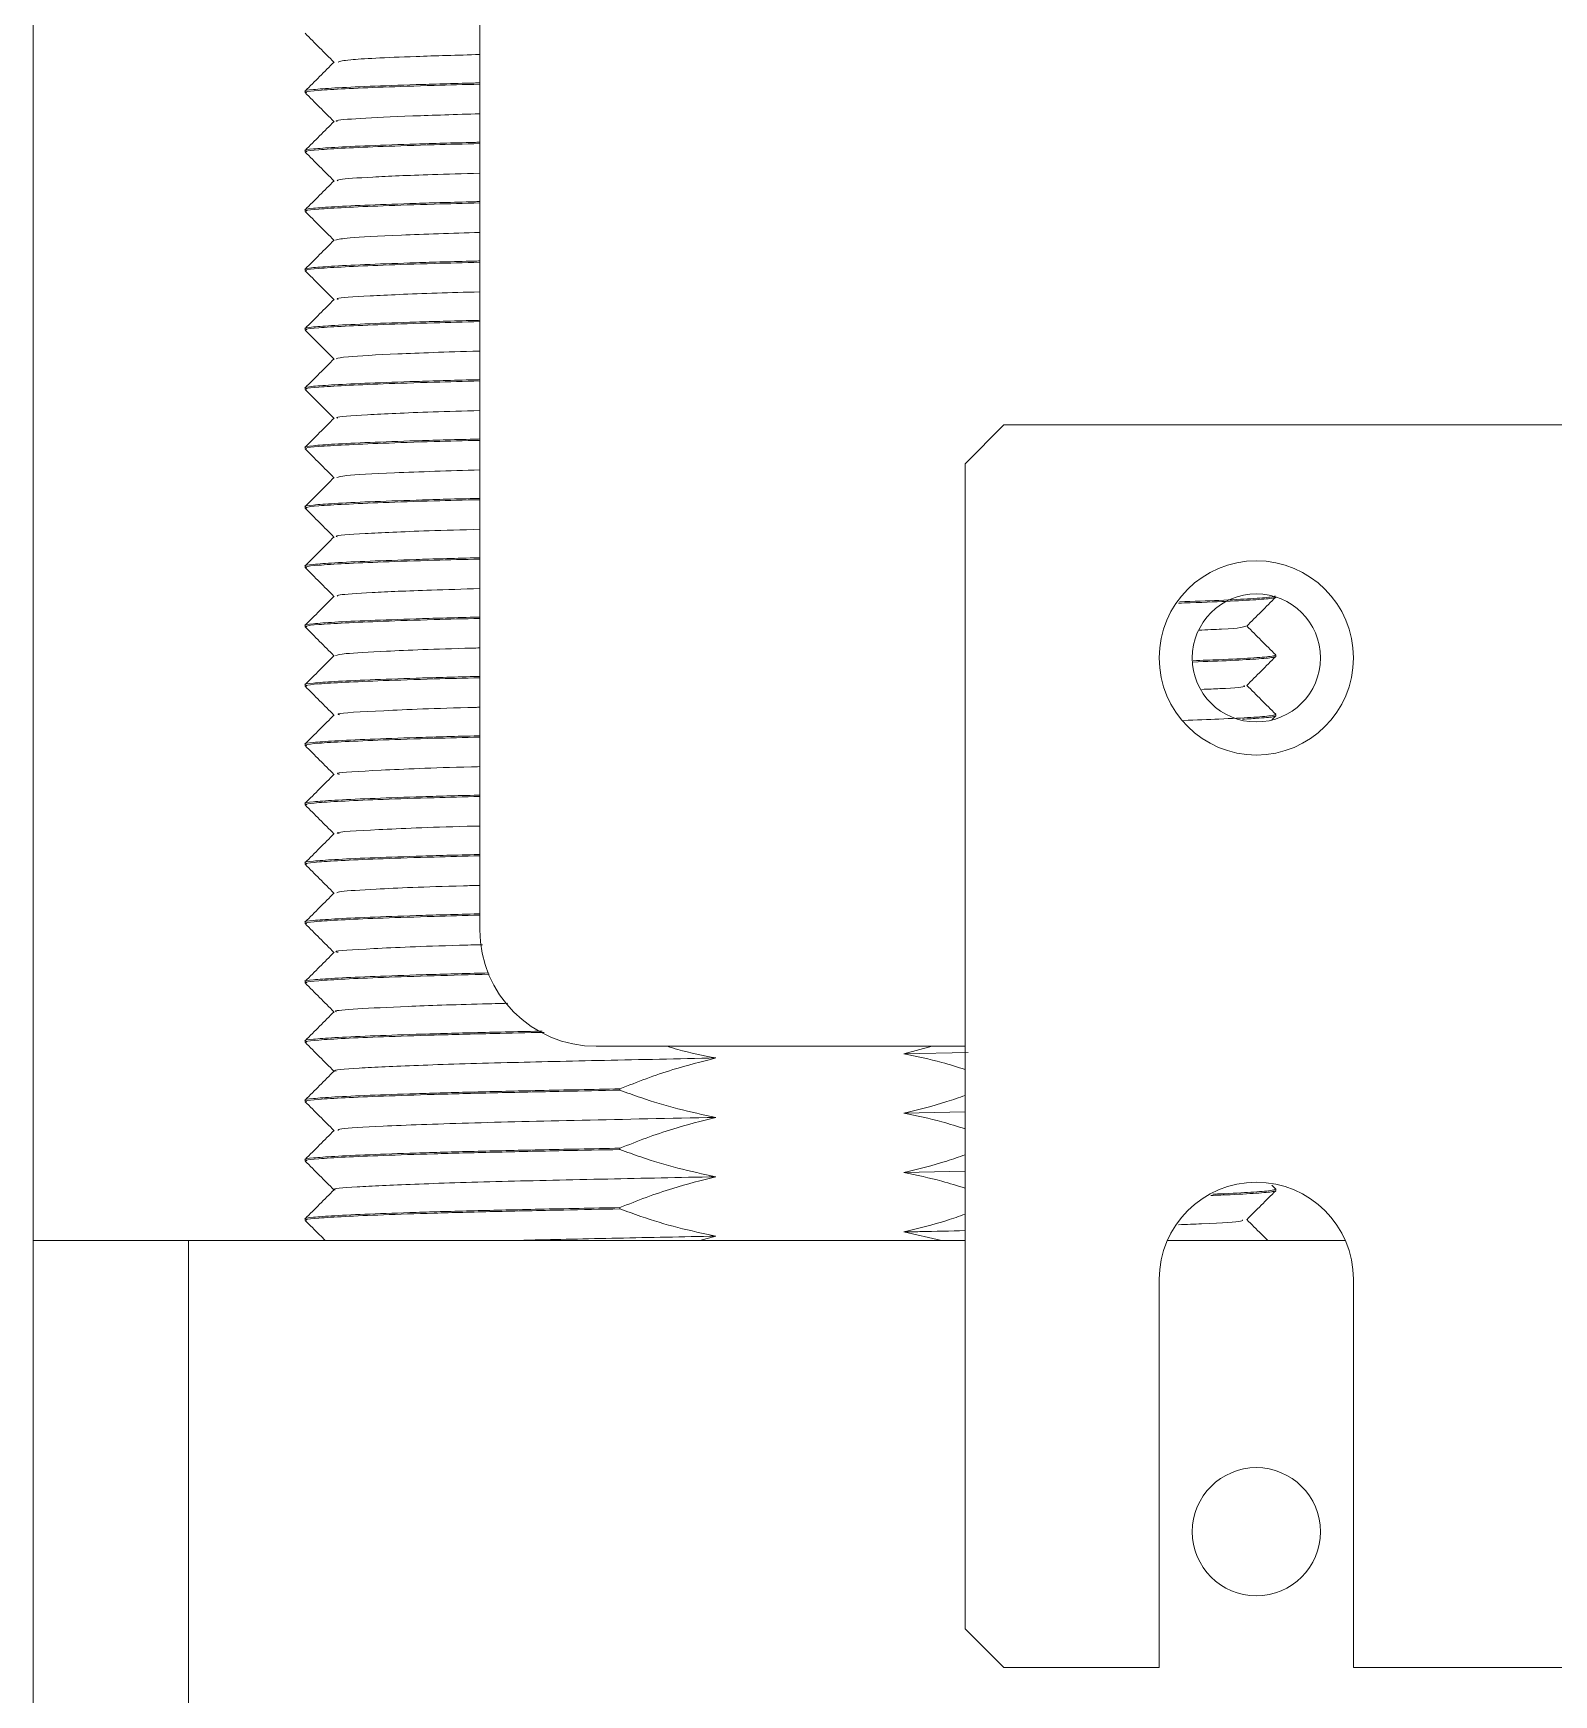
# Model space of a CAD drawing. Extents: x 500 to 100500, y -14500 to 21140.
# Drawn here: x 12721.71 to 12760.87, y -6887.74 to -6844.95 of the extents above; entities that cross this region are included whole.
import ezdxf

# ---------------------------------------------------------------- set-up
doc = ezdxf.new("R2010")
doc.units = 0
doc.linetypes.add('SLD-Solid', pattern=[0])
doc.layers.add('M06SMMF-001B', color=7, linetype='CONTINUOUS')
doc.layers.add('MODEL', color=7, linetype='SLD-Solid', lineweight=15)

# ---------------------------------------------------------------- blocks, each defined once
blk = doc.blocks.new('KA$Cc1652419')
at = {"layer": 'MODEL'}
for p, q in [((206.5, 68.6), (206.5, 182.6)), ((218, 182.6), (218, 60.6)), ((211, 90.158), (211, 90.192)), ((211, 88.63), (211, 88.664)), ((211, 87.101), (211, 87.135)), ((211, 85.573), (211, 85.607)), ((211, 84.045), (211, 84.079)), ((211, 82.517), (211, 82.551)), ((193, 81.6), (90, 81.6)), ((194, 80.6), (193, 81.6)), ((211, 80.988), (211, 81.022)), ((194, 50.6), (194, 80.6)), ((211, 79.46), (211, 79.494)), ((211, 77.932), (211, 77.966)), ((186, 77.172), (186, 77.167)), ((211, 76.403), (211, 76.437)), ((186, 75.673), (186, 75.639)), ((211, 74.875), (211, 74.909)), ((186, 74.145), (186, 74.111)), ((186.002, 74.107), (186.105, 74.004)), ((211, 73.347), (211, 73.381)), ((211, 71.818), (211, 71.852)), ((211, 70.29), (211, 70.324)), ((211, 68.762), (211, 68.796)), ((211, 67.233), (211, 67.268)), ((203.5, 65.6), (194, 65.6)), ((195.575, 65.403), (194.846, 65.6)), ((211, 65.705), (211, 65.739)), ((193.919, 65.439), (195.575, 65.403)), ((202.892, 64.503), (202.892, 64.469)), ((211, 64.177), (211, 64.211)), ((194, 63.909), (195.575, 63.874)), ((202.892, 62.975), (202.892, 62.941)), ((211, 62.649), (211, 62.683)), ((194, 62.381), (195.575, 62.346)), ((186, 61.918), (186, 61.884)), ((186.103, 62.024), (186.002, 61.923)), ((202.892, 61.446), (202.892, 61.413)), ((194.61, 60.6), (195.575, 60.818)), ((211, 61.12), (211, 61.154)), ((184.209, 60.6), (188.791, 60.6)), ((194, 60.6), (214, 60.6)), ((200.419, 60.713), (200.835, 60.6)), ((214, 45.6), (214, 60.6)), ((214, 60.6), (218, 60.6)), ((218, 60.6), (218, 45.6)), ((184, 59.6), (184, 49.6)), ((189, 49.6), (189, 59.6)), ((193, 49.6), (194, 50.6)), ((184, 49.6), (144, 49.6)), ((193, 49.6), (189, 49.6))]:
    blk.add_line(p, q, dxfattribs=at)
for centre, radius in [((186.5, 75.6), 2.5), ((186.5, 75.6), 1.65), ((186.5, 53.1), 1.65)]:
    blk.add_circle(centre, radius, dxfattribs=at)
for centre, radius, start, end in [((203.5, 68.6), 3, 270, 0), ((186.5, 59.6), 2.5, 0, 180)]:
    blk.add_arc(centre, radius, start, end, dxfattribs=at)
for points, knots in [([(210.255, 90.939), (210.378, 91.063), (210.626, 91.31), (210.874, 91.558), (210.998, 91.683)], [0, 0, 0, 0, 0.497278, 1, 1, 1, 1]), ([(210.147, 90.944), (210.092, 90.963), (209.963, 91.007), (208.621, 91.076), (207.076, 91.12), (206.5, 91.137)], [0, 0, 0, 0, 0.320836, 0.747106, 1, 1, 1, 1]), ([(210.998, 90.196), (210.873, 90.321), (210.624, 90.57), (210.375, 90.819), (210.251, 90.944)], [0, 0, 0, 0, 0.500001, 1, 1, 1, 1]), ([(206.5, 90.406), (206.548, 90.405), (207.176, 90.391), (208.16, 90.361), (209.388, 90.318), (210.285, 90.275), (210.823, 90.233), (211.048, 90.208), (210.99, 90.193), (210.986, 90.192)], [0, 0, 0, 0, 0.016287, 0.21176, 0.401728, 0.597205, 0.787183, 0.982671, 1, 1, 1, 1]), ([(210.955, 90.158), (210.966, 90.163), (211.001, 90.182), (210.685, 90.213), (210.033, 90.255), (209.017, 90.298), (207.845, 90.338), (206.902, 90.362), (206.5, 90.372)], [0, 0, 0, 0, 0.082612, 0.272856, 0.468618, 0.658863, 0.854624, 1, 1, 1, 1]), ([(210.255, 89.411), (210.378, 89.534), (210.626, 89.782), (210.874, 90.03), (210.998, 90.155)], [0, 0, 0, 0, 0.497278, 1, 1, 1, 1]), ([(210.176, 89.415), (210.191, 89.421), (210.254, 89.446), (209.631, 89.491), (208.432, 89.553), (207.112, 89.592), (206.5, 89.611)], [0, 0, 0, 0, 0.097198, 0.406593, 0.724725, 1, 1, 1, 1]), ([(210.998, 88.668), (210.873, 88.793), (210.624, 89.042), (210.375, 89.291), (210.251, 89.415)], [0, 0, 0, 0, 0.500001, 1, 1, 1, 1]), ([(206.5, 88.878), (206.548, 88.877), (207.176, 88.862), (208.16, 88.833), (209.388, 88.789), (210.285, 88.747), (210.823, 88.705), (211.048, 88.679), (210.99, 88.665), (210.986, 88.664)], [0, 0, 0, 0, 0.016287, 0.21176, 0.401728, 0.597205, 0.787183, 0.982671, 1, 1, 1, 1]), ([(210.955, 88.63), (210.966, 88.635), (211.001, 88.653), (210.685, 88.685), (210.033, 88.727), (209.017, 88.77), (207.845, 88.809), (206.902, 88.834), (206.5, 88.844)], [0, 0, 0, 0, 0.082612, 0.272856, 0.468618, 0.658863, 0.854624, 1, 1, 1, 1]), ([(210.255, 87.883), (210.378, 88.006), (210.626, 88.254), (210.874, 88.502), (210.998, 88.626)], [0, 0, 0, 0, 0.497278, 1, 1, 1, 1]), ([(210.17, 87.887), (210.166, 87.898), (210.158, 87.928), (209.328, 87.981), (208.088, 88.037), (206.925, 88.07), (206.5, 88.082)], [0, 0, 0, 0, 0.18427, 0.497359, 0.816465, 1, 1, 1, 1]), ([(210.998, 87.14), (210.873, 87.264), (210.624, 87.513), (210.375, 87.763), (210.251, 87.887)], [0, 0, 0, 0, 0.500001, 1, 1, 1, 1]), ([(206.5, 87.35), (206.548, 87.349), (207.176, 87.334), (208.16, 87.304), (209.388, 87.261), (210.285, 87.219), (210.823, 87.177), (211.048, 87.151), (210.99, 87.137), (210.986, 87.135)], [0, 0, 0, 0, 0.016287, 0.21176, 0.401728, 0.597205, 0.787183, 0.982671, 1, 1, 1, 1]), ([(210.955, 87.101), (210.966, 87.107), (211.001, 87.125), (210.685, 87.157), (210.033, 87.198), (209.017, 87.241), (207.845, 87.281), (206.902, 87.305), (206.5, 87.316)], [0, 0, 0, 0, 0.082612, 0.272856, 0.468618, 0.658863, 0.854624, 1, 1, 1, 1]), ([(210.255, 86.354), (210.378, 86.478), (210.626, 86.726), (210.874, 86.973), (210.998, 87.098)], [0, 0, 0, 0, 0.497278, 1, 1, 1, 1]), ([(210.215, 86.359), (210.139, 86.378), (209.976, 86.418), (208.696, 86.486), (207.219, 86.533), (206.5, 86.555)], [0, 0, 0, 0, 0.309374, 0.663468, 1, 1, 1, 1]), ([(210.998, 85.611), (210.873, 85.736), (210.624, 85.985), (210.375, 86.234), (210.251, 86.359)], [0, 0, 0, 0, 0.500001, 1, 1, 1, 1]), ([(206.5, 85.822), (206.548, 85.82), (207.176, 85.806), (208.16, 85.776), (209.388, 85.733), (210.285, 85.69), (210.823, 85.648), (211.048, 85.623), (210.99, 85.608), (210.986, 85.607)], [0, 0, 0, 0, 0.016287, 0.21176, 0.401728, 0.597205, 0.787183, 0.982671, 1, 1, 1, 1]), ([(210.955, 85.573), (210.966, 85.579), (211.001, 85.597), (210.685, 85.628), (210.033, 85.67), (209.017, 85.713), (207.845, 85.753), (206.902, 85.777), (206.5, 85.787)], [0, 0, 0, 0, 0.082612, 0.272856, 0.468618, 0.658863, 0.854624, 1, 1, 1, 1]), ([(210.255, 84.826), (210.378, 84.949), (210.626, 85.197), (210.874, 85.445), (210.998, 85.57)], [0, 0, 0, 0, 0.497278, 1, 1, 1, 1]), ([(210.149, 84.83), (210.168, 84.838), (210.238, 84.867), (209.402, 84.921), (208.095, 84.981), (206.879, 85.015), (206.5, 85.025)], [0, 0, 0, 0, 0.128191, 0.478774, 0.837631, 1, 1, 1, 1]), ([(210.998, 84.083), (210.873, 84.208), (210.624, 84.457), (210.375, 84.706), (210.251, 84.831)], [0, 0, 0, 0, 0.500001, 1, 1, 1, 1]), ([(206.5, 84.293), (206.548, 84.292), (207.176, 84.278), (208.16, 84.248), (209.388, 84.205), (210.285, 84.162), (210.823, 84.12), (211.048, 84.095), (210.99, 84.08), (210.986, 84.079)], [0, 0, 0, 0, 0.016287, 0.21176, 0.401728, 0.597205, 0.787183, 0.982671, 1, 1, 1, 1]), ([(210.955, 84.045), (210.966, 84.05), (211.001, 84.068), (210.685, 84.1), (210.033, 84.142), (209.017, 84.185), (207.845, 84.224), (206.902, 84.249), (206.5, 84.259)], [0, 0, 0, 0, 0.082612, 0.272856, 0.468618, 0.658863, 0.854624, 1, 1, 1, 1]), ([(210.255, 83.298), (210.378, 83.421), (210.626, 83.669), (210.874, 83.917), (210.998, 84.041)], [0, 0, 0, 0, 0.497278, 1, 1, 1, 1]), ([(210.198, 83.302), (210.143, 83.32), (210.02, 83.359), (208.681, 83.427), (207.419, 83.477), (206.504, 83.499), (206.5, 83.499)], [0, 0, 0, 0, 0.29093, 0.643826, 0.998286, 1, 1, 1, 1]), ([(210.998, 82.555), (210.873, 82.679), (210.624, 82.928), (210.375, 83.178), (210.251, 83.302)], [0, 0, 0, 0, 0.500001, 1, 1, 1, 1]), ([(206.5, 82.765), (206.548, 82.764), (207.176, 82.749), (208.16, 82.719), (209.388, 82.676), (210.285, 82.634), (210.823, 82.592), (211.048, 82.566), (210.99, 82.552), (210.986, 82.551)], [0, 0, 0, 0, 0.016287, 0.21176, 0.401728, 0.597205, 0.787183, 0.982671, 1, 1, 1, 1]), ([(210.955, 82.517), (210.966, 82.522), (211.001, 82.54), (210.685, 82.572), (210.033, 82.613), (209.017, 82.657), (207.845, 82.696), (206.902, 82.72), (206.5, 82.731)], [0, 0, 0, 0, 0.082612, 0.272856, 0.468618, 0.658863, 0.854624, 1, 1, 1, 1]), ([(210.255, 81.77), (210.378, 81.893), (210.626, 82.141), (210.874, 82.388), (210.998, 82.513)], [0, 0, 0, 0, 0.497278, 1, 1, 1, 1]), ([(210.155, 81.773), (210.175, 81.78), (210.259, 81.808), (209.46, 81.86), (208.182, 81.922), (206.918, 81.956), (206.5, 81.968)], [0, 0, 0, 0, 0.111116, 0.462017, 0.821917, 1, 1, 1, 1]), ([(210.998, 81.026), (210.873, 81.151), (210.624, 81.4), (210.375, 81.649), (210.251, 81.774)], [0, 0, 0, 0, 0.500001, 1, 1, 1, 1]), ([(206.5, 81.237), (206.548, 81.235), (207.176, 81.221), (208.16, 81.191), (209.388, 81.148), (210.285, 81.105), (210.823, 81.064), (211.048, 81.038), (210.99, 81.023), (210.986, 81.022)], [0, 0, 0, 0, 0.016287, 0.21176, 0.401728, 0.597205, 0.787183, 0.982671, 1, 1, 1, 1]), ([(210.955, 80.988), (210.966, 80.994), (211.001, 81.012), (210.685, 81.043), (210.033, 81.085), (209.017, 81.128), (207.845, 81.168), (206.902, 81.192), (206.5, 81.202)], [0, 0, 0, 0, 0.082612, 0.272856, 0.468618, 0.658863, 0.854624, 1, 1, 1, 1]), ([(210.255, 80.241), (210.378, 80.365), (210.626, 80.612), (210.874, 80.86), (210.998, 80.985)], [0, 0, 0, 0, 0.497278, 1, 1, 1, 1]), ([(210.183, 80.246), (210.137, 80.262), (210.033, 80.3), (208.818, 80.368), (207.288, 80.417), (206.5, 80.443)], [0, 0, 0, 0, 0.273278, 0.625813, 1, 1, 1, 1]), ([(210.998, 79.498), (210.873, 79.623), (210.624, 79.872), (210.375, 80.121), (210.251, 80.246)], [0, 0, 0, 0, 0.500001, 1, 1, 1, 1]), ([(206.5, 79.708), (206.548, 79.707), (207.176, 79.693), (208.16, 79.663), (209.388, 79.62), (210.285, 79.577), (210.823, 79.535), (211.048, 79.51), (210.99, 79.495), (210.986, 79.494)], [0, 0, 0, 0, 0.016287, 0.21176, 0.401728, 0.597205, 0.787183, 0.982671, 1, 1, 1, 1]), ([(210.955, 79.46), (210.966, 79.465), (211.001, 79.483), (210.685, 79.515), (210.033, 79.557), (209.017, 79.6), (207.845, 79.64), (206.902, 79.664), (206.5, 79.674)], [0, 0, 0, 0, 0.082612, 0.272856, 0.468618, 0.658863, 0.854624, 1, 1, 1, 1]), ([(210.255, 78.713), (210.378, 78.836), (210.626, 79.084), (210.874, 79.332), (210.998, 79.456)], [0, 0, 0, 0, 0.497278, 1, 1, 1, 1]), ([(210.164, 78.717), (210.184, 78.722), (210.279, 78.75), (209.521, 78.8), (208.25, 78.863), (206.957, 78.899), (206.5, 78.911)], [0, 0, 0, 0, 0.093709, 0.443838, 0.80366, 1, 1, 1, 1]), ([(210.998, 77.97), (210.873, 78.094), (210.624, 78.344), (210.375, 78.593), (210.251, 78.717)], [0, 0, 0, 0, 0.500001, 1, 1, 1, 1]), ([(206.5, 78.18), (206.548, 78.179), (207.176, 78.164), (208.16, 78.134), (209.388, 78.091), (210.285, 78.049), (210.823, 78.007), (211.048, 77.981), (210.99, 77.967), (210.986, 77.966)], [0, 0, 0, 0, 0.016287, 0.21176, 0.401728, 0.597205, 0.787183, 0.982671, 1, 1, 1, 1]), ([(210.955, 77.932), (210.966, 77.937), (211.001, 77.955), (210.685, 77.987), (210.033, 78.029), (209.017, 78.072), (207.845, 78.111), (206.902, 78.135), (206.5, 78.146)], [0, 0, 0, 0, 0.082612, 0.272856, 0.468618, 0.658863, 0.854624, 1, 1, 1, 1]), ([(210.255, 77.185), (210.378, 77.308), (210.626, 77.556), (210.874, 77.804), (210.998, 77.928)], [0, 0, 0, 0, 0.497278, 1, 1, 1, 1]), ([(186.002, 77.164), (186.126, 77.039), (186.375, 76.79), (186.625, 76.541), (186.749, 76.416)], [0, 0, 0, 0, 0.500001, 1, 1, 1, 1]), ([(186.014, 77.201), (186.036, 77.19), (186.081, 77.165), (186.59, 77.125), (187.367, 77.083), (188.121, 77.056), (188.479, 77.044)], [0, 0, 0, 0, 0.23666, 0.504627, 0.765044, 1, 1, 1, 1]), ([(188.505, 77.01), (188.402, 77.013), (187.852, 77.03), (187.121, 77.062), (186.391, 77.104), (186.024, 77.14), (186.039, 77.16), (186.045, 77.167)], [0, 0, 0, 0, 0.059555, 0.319069, 0.586108, 0.845636, 1, 1, 1, 1]), ([(210.169, 77.189), (210.167, 77.2), (210.162, 77.229), (209.343, 77.282), (208.103, 77.338), (206.933, 77.372), (206.5, 77.384)], [0, 0, 0, 0, 0.180453, 0.493397, 0.812478, 1, 1, 1, 1]), ([(210.998, 76.442), (210.873, 76.566), (210.624, 76.815), (210.375, 77.064), (210.251, 77.189)], [0, 0, 0, 0, 0.500001, 1, 1, 1, 1]), ([(206.5, 76.652), (206.548, 76.651), (207.176, 76.636), (208.16, 76.606), (209.388, 76.563), (210.285, 76.521), (210.823, 76.479), (211.048, 76.453), (210.99, 76.438), (210.986, 76.437)], [0, 0, 0, 0, 0.016287, 0.21176, 0.401728, 0.597205, 0.787183, 0.982671, 1, 1, 1, 1]), ([(210.955, 76.403), (210.966, 76.409), (211.001, 76.427), (210.685, 76.458), (210.033, 76.5), (209.017, 76.543), (207.845, 76.583), (206.902, 76.607), (206.5, 76.618)], [0, 0, 0, 0, 0.082612, 0.272856, 0.468618, 0.658863, 0.854624, 1, 1, 1, 1]), ([(186.745, 76.421), (186.622, 76.297), (186.374, 76.05), (186.127, 75.802), (186.002, 75.677)], [0, 0, 0, 0, 0.49707, 1, 1, 1, 1]), ([(186.774, 76.417), (186.835, 76.392), (186.916, 76.358), (187.771, 76.323), (187.982, 76.314)], [0, 0, 0, 0, 0.752678, 1, 1, 1, 1]), ([(210.255, 75.656), (210.378, 75.78), (210.626, 76.027), (210.874, 76.275), (210.998, 76.4)], [0, 0, 0, 0, 0.497278, 1, 1, 1, 1]), ([(210.216, 75.661), (210.164, 75.677), (210.053, 75.712), (208.876, 75.777), (207.642, 75.829), (206.568, 75.855), (206.5, 75.857)], [0, 0, 0, 0, 0.267112, 0.580956, 0.973377, 1, 1, 1, 1]), ([(186.002, 75.636), (186.126, 75.511), (186.375, 75.262), (186.625, 75.013), (186.749, 74.888)], [0, 0, 0, 0, 0.500001, 1, 1, 1, 1]), ([(186.014, 75.673), (186.035, 75.662), (186.081, 75.637), (186.595, 75.596), (187.272, 75.559), (187.896, 75.537), (188.128, 75.529)], [0, 0, 0, 0, 0.257561, 0.549193, 0.832609, 1, 1, 1, 1]), ([(188.122, 75.494), (187.785, 75.507), (187.072, 75.535), (186.399, 75.576), (186.023, 75.612), (186.039, 75.632), (186.045, 75.639)], [0, 0, 0, 0, 0.2601524, 0.5502968, 0.8322793, 1, 1, 1, 1]), ([(210.998, 74.913), (210.873, 75.038), (210.624, 75.287), (210.375, 75.536), (210.251, 75.661)], [0, 0, 0, 0, 0.500001, 1, 1, 1, 1]), ([(186.745, 74.892), (186.622, 74.769), (186.374, 74.521), (186.127, 74.274), (186.002, 74.149)], [0, 0, 0, 0, 0.49707, 1, 1, 1, 1]), ([(186.824, 74.888), (186.811, 74.882), (186.755, 74.857), (187.075, 74.823), (187.74, 74.795), (187.9, 74.789)], [0, 0, 0, 0, 0.192466, 0.805966, 1, 1, 1, 1]), ([(206.5, 75.123), (206.548, 75.122), (207.176, 75.108), (208.16, 75.078), (209.388, 75.035), (210.285, 74.992), (210.823, 74.95), (211.048, 74.925), (210.99, 74.91), (210.986, 74.909)], [0, 0, 0, 0, 0.016287, 0.21176, 0.401728, 0.597205, 0.787183, 0.982671, 1, 1, 1, 1]), ([(210.955, 74.875), (210.966, 74.88), (211.001, 74.899), (210.685, 74.93), (210.033, 74.972), (209.017, 75.015), (207.845, 75.055), (206.902, 75.079), (206.5, 75.089)], [0, 0, 0, 0, 0.082612, 0.272856, 0.468618, 0.658863, 0.854624, 1, 1, 1, 1]), ([(210.255, 74.128), (210.378, 74.251), (210.626, 74.499), (210.874, 74.747), (210.998, 74.872)], [0, 0, 0, 0, 0.497278, 1, 1, 1, 1]), ([(186.014, 74.145), (186.036, 74.133), (186.081, 74.109), (186.591, 74.068), (187.34, 74.028), (188.057, 74.002), (188.379, 73.991)], [0, 0, 0, 0, 0.242276, 0.516602, 0.783198, 1, 1, 1, 1]), ([(186.859, 74.023), (186.709, 74.031), (186.306, 74.054), (186.028, 74.083), (186.04, 74.103), (186.045, 74.111)], [0, 0, 0, 0, 0.270717, 0.728008, 1, 1, 1, 1]), ([(210.108, 74.132), (210.137, 74.141), (210.248, 74.176), (209.052, 74.24), (207.657, 74.301), (206.538, 74.328), (206.5, 74.329)], [0, 0, 0, 0, 0.1487, 0.563708, 0.985347, 1, 1, 1, 1]), ([(210.998, 73.385), (210.873, 73.51), (210.624, 73.759), (210.375, 74.008), (210.251, 74.132)], [0, 0, 0, 0, 0.500001, 1, 1, 1, 1]), ([(206.5, 73.595), (206.548, 73.594), (207.176, 73.579), (208.16, 73.55), (209.388, 73.506), (210.285, 73.464), (210.823, 73.422), (211.048, 73.396), (210.99, 73.382), (210.986, 73.381)], [0, 0, 0, 0, 0.016287, 0.21176, 0.401728, 0.597205, 0.787183, 0.982671, 1, 1, 1, 1]), ([(210.955, 73.347), (210.966, 73.352), (211.001, 73.37), (210.685, 73.402), (210.033, 73.444), (209.017, 73.487), (207.845, 73.526), (206.902, 73.551), (206.5, 73.561)], [0, 0, 0, 0, 0.082612, 0.272856, 0.468618, 0.658863, 0.854624, 1, 1, 1, 1]), ([(210.255, 72.6), (210.378, 72.723), (210.626, 72.971), (210.874, 73.219), (210.998, 73.343)], [0, 0, 0, 0, 0.497278, 1, 1, 1, 1]), ([(210.114, 72.603), (210.145, 72.612), (210.268, 72.645), (209.112, 72.708), (207.734, 72.77), (206.573, 72.798), (206.5, 72.8)], [0, 0, 0, 0, 0.13393, 0.549048, 0.971666, 1, 1, 1, 1]), ([(210.998, 71.857), (210.873, 71.981), (210.624, 72.23), (210.375, 72.48), (210.251, 72.604)], [0, 0, 0, 0, 0.5000013, 1, 1, 1, 1]), ([(206.5, 72.067), (206.548, 72.066), (207.176, 72.051), (208.16, 72.021), (209.388, 71.978), (210.285, 71.936), (210.823, 71.894), (211.048, 71.868), (210.99, 71.854), (210.986, 71.852)], [0, 0, 0, 0, 0.016287, 0.21176, 0.401728, 0.597205, 0.787183, 0.982671, 1, 1, 1, 1]), ([(210.955, 71.818), (210.966, 71.824), (211.001, 71.842), (210.685, 71.873), (210.033, 71.915), (209.017, 71.958), (207.845, 71.998), (206.902, 72.022), (206.5, 72.033)], [0, 0, 0, 0, 0.082612, 0.272856, 0.468618, 0.658863, 0.854624, 1, 1, 1, 1]), ([(210.255, 71.071), (210.378, 71.195), (210.626, 71.443), (210.874, 71.69), (210.998, 71.815)], [0, 0, 0, 0, 0.497278, 1, 1, 1, 1]), ([(210.123, 71.075), (210.153, 71.082), (210.288, 71.115), (209.178, 71.177), (207.793, 71.24), (206.608, 71.269), (206.5, 71.271)], [0, 0, 0, 0, 0.119092, 0.534104, 0.957485, 1, 1, 1, 1]), ([(210.998, 70.328), (210.873, 70.453), (210.624, 70.702), (210.375, 70.951), (210.251, 71.076)], [0, 0, 0, 0, 0.500001, 1, 1, 1, 1]), ([(206.5, 70.539), (206.548, 70.537), (207.176, 70.523), (208.16, 70.493), (209.388, 70.45), (210.285, 70.407), (210.823, 70.365), (211.048, 70.34), (210.99, 70.325), (210.986, 70.324)], [0, 0, 0, 0, 0.016287, 0.21176, 0.401728, 0.597205, 0.787183, 0.982671, 1, 1, 1, 1]), ([(210.955, 70.29), (210.966, 70.296), (211.001, 70.314), (210.685, 70.345), (210.033, 70.387), (209.017, 70.43), (207.845, 70.47), (206.902, 70.494), (206.5, 70.504)], [0, 0, 0, 0, 0.082612, 0.272856, 0.468618, 0.658863, 0.854624, 1, 1, 1, 1]), ([(210.255, 69.543), (210.378, 69.666), (210.626, 69.914), (210.874, 70.162), (210.998, 70.287)], [0, 0, 0, 0, 0.497278, 1, 1, 1, 1]), ([(210.177, 69.547), (210.164, 69.56), (210.132, 69.591), (209.112, 69.653), (207.864, 69.709), (206.643, 69.739), (206.5, 69.743)], [0, 0, 0, 0, 0.206875, 0.520271, 0.943722, 1, 1, 1, 1]), ([(210.998, 68.8), (210.873, 68.925), (210.624, 69.174), (210.375, 69.423), (210.251, 69.548)], [0, 0, 0, 0, 0.500001, 1, 1, 1, 1]), ([(206.5, 69.01), (206.548, 69.009), (207.176, 68.994), (208.16, 68.965), (209.388, 68.922), (210.285, 68.879), (210.823, 68.837), (211.048, 68.811), (210.99, 68.797), (210.986, 68.796)], [0, 0, 0, 0, 0.016287, 0.21176, 0.401728, 0.597205, 0.787183, 0.982671, 1, 1, 1, 1]), ([(210.955, 68.762), (210.966, 68.767), (211.001, 68.785), (210.685, 68.817), (210.033, 68.859), (209.017, 68.902), (207.845, 68.941), (206.902, 68.966), (206.5, 68.976)], [0, 0, 0, 0, 0.082612, 0.272856, 0.468618, 0.658863, 0.854624, 1, 1, 1, 1]), ([(210.255, 68.015), (210.378, 68.138), (210.626, 68.386), (210.874, 68.634), (210.998, 68.758)], [0, 0, 0, 0, 0.497278, 1, 1, 1, 1]), ([(210.145, 68.019), (210.172, 68.024), (210.326, 68.055), (209.298, 68.114), (207.908, 68.179), (206.631, 68.211), (206.428, 68.216)], [0, 0, 0, 0, 0.088589, 0.499487, 0.920389, 1, 1, 1, 1]), ([(210.998, 67.272), (210.873, 67.396), (210.624, 67.645), (210.375, 67.895), (210.251, 68.019)], [0, 0, 0, 0, 0.500001, 1, 1, 1, 1]), ([(210.955, 67.233), (210.966, 67.239), (211.001, 67.257), (210.685, 67.289), (210.033, 67.33), (209.018, 67.374), (207.773, 67.415), (206.744, 67.442), (206.257, 67.454)], [0, 0, 0, 0, 0.080194, 0.2648695, 0.4549006, 0.639577, 0.8296083, 1, 1, 1, 1]), ([(206.278, 67.487), (206.401, 67.484), (207.107, 67.468), (208.163, 67.436), (209.387, 67.393), (210.285, 67.351), (210.823, 67.309), (211.048, 67.283), (210.99, 67.269), (210.986, 67.268)], [0, 0, 0, 0, 0.040332, 0.231027, 0.416352, 0.607051, 0.792385, 0.983095, 1, 1, 1, 1]), ([(210.255, 66.487), (210.378, 66.61), (210.626, 66.858), (210.874, 67.105), (210.998, 67.23)], [0, 0, 0, 0, 0.497278, 1, 1, 1, 1]), ([(210.187, 66.49), (210.201, 66.495), (210.276, 66.518), (209.715, 66.562), (208.441, 66.626), (207.037, 66.676), (205.998, 66.701), (205.778, 66.706)], [0, 0, 0, 0, 0.067749, 0.347206, 0.635207, 0.922831, 1, 1, 1, 1]), ([(210.998, 65.743), (210.873, 65.868), (210.624, 66.117), (210.375, 66.366), (210.251, 66.491)], [0, 0, 0, 0, 0.500001, 1, 1, 1, 1]), ([(210.955, 65.705), (210.966, 65.711), (211.001, 65.729), (210.686, 65.76), (210.031, 65.802), (209.022, 65.845), (207.724, 65.888), (206.32, 65.926), (205.285, 65.948), (204.845, 65.958)], [0, 0, 0, 0, 0.069666, 0.230099, 0.395183, 0.555616, 0.720701, 0.881144, 1, 1, 1, 1]), ([(204.894, 65.991), (204.917, 65.99), (205.563, 65.977), (206.685, 65.95), (208.177, 65.908), (209.383, 65.865), (210.286, 65.822), (210.823, 65.781), (211.048, 65.755), (210.99, 65.74), (210.986, 65.739)], [0, 0, 0, 0, 0.005897, 0.166796, 0.332361, 0.493264, 0.658833, 0.819744, 0.985323, 1, 1, 1, 1]), ([(201.67, 65.6), (201.579, 65.572), (201.169, 65.445), (200.748, 65.362), (200.419, 65.298)], [0, 0, 0, 0, 0.221079, 1, 1, 1, 1]), ([(210.255, 64.958), (210.378, 65.081), (210.626, 65.329), (210.874, 65.577), (210.998, 65.702)], [0, 0, 0, 0, 0.497278, 1, 1, 1, 1]), ([(194, 65.002), (194.198, 65.065), (194.716, 65.228), (195.248, 65.336), (195.575, 65.403)], [0, 0, 0, 0, 0.383735, 1, 1, 1, 1]), ([(200.419, 65.298), (200.79, 65.204), (201.395, 65.051), (202.216, 64.771), (202.666, 64.592), (202.892, 64.503)], [0, 0, 0, 0, 0.440715, 0.720095, 1, 1, 1, 1]), ([(210.198, 64.962), (210.212, 64.965), (210.328, 64.99), (209.685, 65.036), (208.228, 65.108), (205.976, 65.178), (203.325, 65.236), (201.395, 65.277), (200.419, 65.298)], [0, 0, 0, 0, 0.027104, 0.225962, 0.431405, 0.635388, 0.815795, 1, 1, 1, 1]), ([(210.998, 64.215), (210.873, 64.34), (210.624, 64.589), (210.375, 64.838), (210.251, 64.963)], [0, 0, 0, 0, 0.500001, 1, 1, 1, 1]), ([(195.575, 63.874), (195.204, 63.966), (194.673, 64.098), (194.156, 64.278), (194, 64.333)], [0, 0, 0, 0, 0.6979052, 1, 1, 1, 1]), ([(202.892, 64.469), (202.712, 64.404), (202.22, 64.225), (201.399, 63.975), (200.746, 63.838), (200.419, 63.769)], [0, 0, 0, 0, 0.222516, 0.610328, 1, 1, 1, 1]), ([(202.892, 64.503), (203.596, 64.489), (204.937, 64.463), (206.696, 64.422), (208.174, 64.38), (209.384, 64.337), (210.286, 64.294), (210.823, 64.252), (211.048, 64.227), (210.99, 64.212), (210.986, 64.211)], [0, 0, 0, 0, 0.152071, 0.289311, 0.430531, 0.567775, 0.708998, 0.846249, 0.987481, 1, 1, 1, 1]), ([(210.955, 64.177), (210.966, 64.182), (211.001, 64.2), (210.685, 64.232), (210.032, 64.274), (209.021, 64.317), (207.729, 64.36), (206.158, 64.402), (204.528, 64.437), (203.381, 64.46), (202.892, 64.469)], [0, 0, 0, 0, 0.05959, 0.196819, 0.338027, 0.475256, 0.616464, 0.753702, 0.89492, 1, 1, 1, 1]), ([(194, 63.474), (194.198, 63.537), (194.716, 63.7), (195.248, 63.808), (195.575, 63.874)], [0, 0, 0, 0, 0.383735, 1, 1, 1, 1]), ([(210.148, 63.434), (210.144, 63.447), (210.132, 63.48), (209.054, 63.545), (206.962, 63.624), (203.953, 63.695), (201.598, 63.745), (200.419, 63.769)], [0, 0, 0, 0, 0.120712, 0.323696, 0.554134, 0.776813, 1, 1, 1, 1]), ([(200.419, 63.769), (200.79, 63.676), (201.395, 63.522), (202.216, 63.242), (202.666, 63.064), (202.892, 62.975)], [0, 0, 0, 0, 0.440715, 0.720095, 1, 1, 1, 1]), ([(210.255, 63.43), (210.378, 63.553), (210.626, 63.801), (210.874, 64.049), (210.998, 64.173)], [0, 0, 0, 0, 0.497278, 1, 1, 1, 1]), ([(210.998, 62.687), (210.873, 62.811), (210.624, 63.061), (210.375, 63.31), (210.251, 63.434)], [0, 0, 0, 0, 0.500001, 1, 1, 1, 1]), ([(202.892, 62.941), (202.712, 62.876), (202.22, 62.697), (201.399, 62.447), (200.746, 62.31), (200.419, 62.241)], [0, 0, 0, 0, 0.222516, 0.610328, 1, 1, 1, 1]), ([(202.892, 62.975), (203.596, 62.961), (204.937, 62.935), (206.696, 62.894), (208.174, 62.852), (209.384, 62.808), (210.286, 62.766), (210.823, 62.724), (211.048, 62.698), (210.99, 62.684), (210.986, 62.683)], [0, 0, 0, 0, 0.152071, 0.289311, 0.430531, 0.567775, 0.708998, 0.846249, 0.987481, 1, 1, 1, 1]), ([(210.955, 62.649), (210.966, 62.654), (211.001, 62.672), (210.685, 62.704), (210.032, 62.745), (209.021, 62.789), (207.729, 62.831), (206.158, 62.873), (204.528, 62.909), (203.381, 62.931), (202.892, 62.941)], [0, 0, 0, 0, 0.05959, 0.196819, 0.338027, 0.475256, 0.616464, 0.753702, 0.89492, 1, 1, 1, 1]), ([(195.575, 62.346), (195.204, 62.438), (194.673, 62.57), (194.156, 62.75), (194, 62.804)], [0, 0, 0, 0, 0.697905, 1, 1, 1, 1]), ([(210.255, 61.902), (210.378, 62.025), (210.626, 62.273), (210.874, 62.521), (210.998, 62.645)], [0, 0, 0, 0, 0.497278, 1, 1, 1, 1]), ([(194, 61.946), (194.198, 62.008), (194.716, 62.172), (195.248, 62.28), (195.575, 62.346)], [0, 0, 0, 0, 0.383735, 1, 1, 1, 1]), ([(210.215, 61.906), (210.225, 61.908), (210.346, 61.931), (209.734, 61.976), (208.327, 62.048), (206.048, 62.12), (203.348, 62.179), (201.364, 62.221), (200.419, 62.241)], [0, 0, 0, 0, 0.01728, 0.215629, 0.420946, 0.625219, 0.821551, 1, 1, 1, 1]), ([(200.419, 62.241), (200.79, 62.147), (201.395, 61.994), (202.216, 61.714), (202.666, 61.536), (202.892, 61.446)], [0, 0, 0, 0, 0.440715, 0.720095, 1, 1, 1, 1]), ([(186.002, 61.881), (186.126, 61.756), (186.375, 61.507), (186.625, 61.258), (186.749, 61.133)], [0, 0, 0, 0, 0.500001, 1, 1, 1, 1]), ([(186.014, 61.918), (186.035, 61.907), (186.078, 61.882), (186.605, 61.842), (187.131, 61.811), (187.566, 61.795), (187.618, 61.793)], [0, 0, 0, 0, 0.295396, 0.62987, 0.954918, 1, 1, 1, 1]), ([(187.674, 61.758), (187.499, 61.765), (186.955, 61.786), (186.408, 61.821), (186.031, 61.856), (186.043, 61.874), (186.047, 61.881)], [0, 0, 0, 0, 0.1619462, 0.5038014, 0.83604, 1, 1, 1, 1]), ([(210.998, 61.159), (210.873, 61.283), (210.624, 61.532), (210.375, 61.781), (210.251, 61.906)], [0, 0, 0, 0, 0.500001, 1, 1, 1, 1]), ([(195.575, 60.818), (195.204, 60.91), (194.673, 61.041), (194.156, 61.222), (194, 61.276)], [0, 0, 0, 0, 0.697905, 1, 1, 1, 1]), ([(202.892, 61.413), (202.712, 61.348), (202.22, 61.169), (201.399, 60.918), (200.746, 60.781), (200.419, 60.713)], [0, 0, 0, 0, 0.222516, 0.610328, 1, 1, 1, 1]), ([(202.892, 61.446), (203.596, 61.433), (204.937, 61.406), (206.696, 61.365), (208.174, 61.323), (209.384, 61.28), (210.286, 61.238), (210.823, 61.196), (211.048, 61.17), (210.99, 61.155), (210.986, 61.154)], [0, 0, 0, 0, 0.152071, 0.289311, 0.430531, 0.567775, 0.708998, 0.846249, 0.987481, 1, 1, 1, 1]), ([(210.955, 61.12), (210.966, 61.126), (211.001, 61.144), (210.685, 61.175), (210.032, 61.217), (209.021, 61.26), (207.729, 61.303), (206.158, 61.345), (204.528, 61.38), (203.381, 61.403), (202.892, 61.413)], [0, 0, 0, 0, 0.05959, 0.196819, 0.338027, 0.475256, 0.616464, 0.753702, 0.89492, 1, 1, 1, 1]), ([(186.745, 61.138), (186.622, 61.014), (186.443, 60.835), (186.264, 60.656), (186.208, 60.6)], [0, 0, 0, 0, 0.68728, 1, 1, 1, 1]), ([(186.857, 61.133), (186.854, 61.122), (186.844, 61.089), (187.45, 61.044), (188.3, 61.013), (188.507, 61.005)], [0, 0, 0, 0, 0.281676, 0.824385, 1, 1, 1, 1]), ([(194, 60.852), (194.381, 60.844), (194.887, 60.833), (195.439, 60.821), (195.575, 60.818)], [0, 0, 0, 0, 0.752215, 1, 1, 1, 1]), ([(210.481, 60.6), (210.529, 60.648), (210.701, 60.82), (210.874, 60.992), (210.998, 61.117)], [0, 0, 0, 0, 0.276777, 1, 1, 1, 1]), ([(205.522, 60.6), (205.415, 60.603), (204.674, 60.624), (202.948, 60.658), (201.27, 60.694), (200.419, 60.713)], [0, 0, 0, 0, 0.077043, 0.531919, 1, 1, 1, 1])]:
    blk.add_open_spline(points, degree=3, knots=knots, dxfattribs=at)

msp = doc.modelspace()

# ---------------------------------------------------------------- block references
at = {"layer": 'M06SMMF-001B', "xscale": -1}
msp.add_blockref('KA$Cc1652419', (12939.712, -6936.639, -97.175), dxfattribs=at)

doc.saveas('drawing.dxf')
